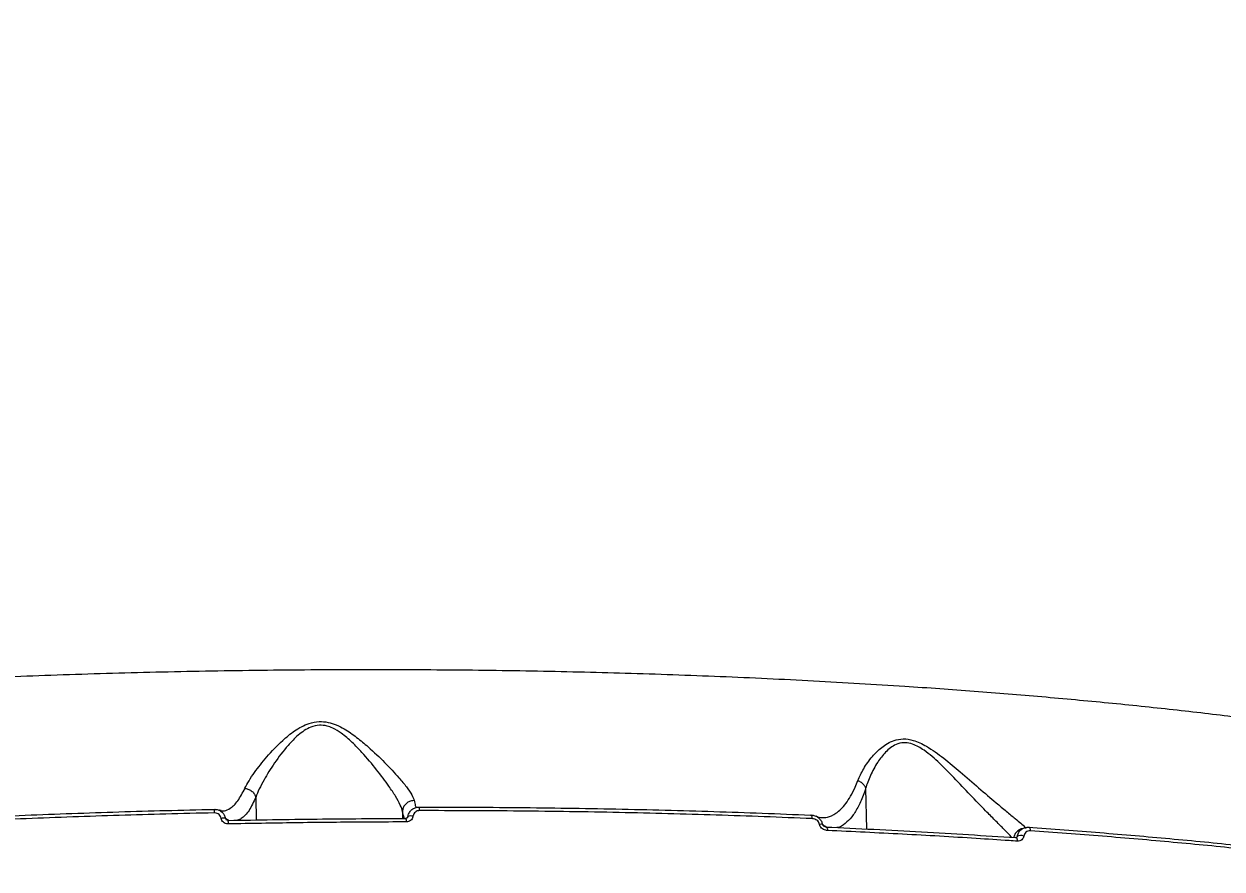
# Model space of a CAD drawing. Header units: millimetres. Extents: x -6523 to 7556, y -5559 to 6101.
# Drawn here: x -1349.4 to -1084.9, y 2517.3 to 2703.9 of the extents above; entities that cross this region are included whole.
import ezdxf

# ---------------------------------------------------------------- set-up
doc = ezdxf.new("R2010")
doc.units = ezdxf.units.MM
for name, color, linetype in [('DIKOM_ОБЪЕКТ', 7, 'Continuous'), ('DIKOM_РАЗМЕР_ЗОНА', 7, 'Continuous'), ('DIKOM_РАЗМЕР_ОБЪЕКТА', 7, 'Continuous')]:
    doc.layers.add(name, color=color, linetype=linetype)
doc.styles.add('style1', font='arial.ttf', dxfattribs={"width": 0.8})
doc.dimstyles.new('1-50', dxfattribs={"dimtxt": 300, "dimasz": 200, "dimexe": 100, "dimexo": 0, "dimgap": 100, "dimtad": 1, "dimtxsty": 'style1', "dimcen": 200, "dimclrd": 7, "dimclre": 7, "dimclrt": 7, "dimadec": 1, "dimazin": 2, "dimtfac": 1, "dimtmove": 0, "dimatfit": 2, "dimfxl": 0, "dimlwd": 25, "dimlwe": 18, "dimarcsym": 0})

# ---------------------------------------------------------------- blocks, each defined once
blk = doc.blocks.new('*D10')
at = {"layer": 'Defpoints', "color": 0, "transparency": 16777216}
for p in [(-1823.23, 4314.24), (3842.01, -3170.82), (6537.88, -3170.82)]:
    blk.add_point(p, dxfattribs=at)
at = {"layer": 'DIKOM_РАЗМЕР_ОБЪЕКТА', "color": 7, "lineweight": 18, "transparency": 16777216}
for p, q in [((-1823.23, 4314.24), (6637.88, 4314.24)), ((3842.01, -3170.82), (6637.88, -3170.82))]:
    blk.add_line(p, q, dxfattribs=at)
at = {"layer": 'DIKOM_РАЗМЕР_ОБЪЕКТА', "color": 7, "lineweight": 25, "transparency": 16777216}
blk.add_line((6537.88, 3914.24), (6537.88, -2770.82), dxfattribs=at)
at = {"layer": 'DIKOM_РАЗМЕР_ОБЪЕКТА', "color": 7, "transparency": 16777216}
for points in [[(6471.22, 3914.24), (6604.55, 3914.24), (6537.88, 4314.24)], [(6471.22, -2770.82), (6604.55, -2770.82), (6537.88, -3170.82)]]:
    blk.add_solid(points, dxfattribs=at)
at = {"layer": 'DIKOM_РАЗМЕР_ОБЪЕКТА', "color": 7, "transparency": 16777216, "insert": (6304.71, 207.11), "char_height": 300, "attachment_point": 5, "rotation": 90, "style": 'style1'}
blk.add_mtext('7500', dxfattribs=at)
blk = doc.blocks.new('*D13')
at = {"layer": 'Defpoints', "color": 0, "transparency": 16777216}
for p in [(-2358.18, 6101.03), (4341.71, -4605.15), (7455.88, -4605.15)]:
    blk.add_point(p, dxfattribs=at)
at = {"layer": 'DIKOM_РАЗМЕР_ЗОНА', "color": 7, "lineweight": 18, "transparency": 16777216}
for p, q in [((-2358.18, 6101.03), (7555.88, 6101.03)), ((4341.71, -4605.15), (7555.88, -4605.15))]:
    blk.add_line(p, q, dxfattribs=at)
at = {"layer": 'DIKOM_РАЗМЕР_ЗОНА', "color": 7, "lineweight": 25, "transparency": 16777216}
blk.add_line((7455.88, 5701.03), (7455.88, -4205.15), dxfattribs=at)
at = {"layer": 'DIKOM_РАЗМЕР_ЗОНА', "color": 7, "transparency": 16777216}
for points in [[(7389.22, 5701.03), (7522.55, 5701.03), (7455.88, 6101.03)], [(7389.22, -4205.15), (7522.55, -4205.15), (7455.88, -4605.15)]]:
    blk.add_solid(points, dxfattribs=at)
at = {"layer": 'DIKOM_РАЗМЕР_ЗОНА', "color": 7, "transparency": 16777216, "insert": (7222.71, 375.61), "char_height": 300, "attachment_point": 5, "rotation": 90, "style": 'style1'}
blk.add_mtext('10700', dxfattribs=at)

msp = doc.modelspace()

# ---------------------------------------------------------------- linework, layer by layer
at = {"layer": 'DIKOM_ОБЪЕКТ', "color": 7, "linetype": 'Continuous', "lineweight": 15}
for p, q in [((-1163.549, 2535.103), (-1163.339, 2526.16)), ((-1298.188, 2533.13), (-1298.071, 2528.163)), ((-1305.825, 2530.207), (-1305.737, 2530.208)), ((-1265.798, 2530.026), (-1265.762, 2528.5)), ((-1265.064, 2528.505), (-1265.043, 2528.524)), ((-1264.645, 2528.749), (-1264.585, 2528.911)), ((-1264.419, 2529.532), (-1264.419, 2529.532)), ((-1130.096, 2524.461), (-1130.058, 2524.566))]:
    msp.add_line(p, q, dxfattribs=at)
at = {"layer": 'DIKOM_ОБЪЕКТ', "color": 7, "linetype": 'Continuous', "lineweight": 15, "flags": 128}
for points in [[(-1307.394, 2530.512), (-1307.393, 2530.521), (-1307.39, 2530.495), (-1307.387, 2530.434), (-1307.384, 2530.341), (-1307.38, 2530.218), (-1307.375, 2530.071), (-1307.371, 2529.905), (-1307.367, 2529.725)], [(-1175.729, 2529.252), (-1175.669, 2529.262), (-1175.611, 2529.236), (-1175.556, 2529.175), (-1175.508, 2529.082), (-1175.467, 2528.96), (-1175.435, 2528.813), (-1175.413, 2528.646), (-1175.402, 2528.465)], [(-1172.26, 2526.628), (-1172.198, 2526.608), (-1172.14, 2526.551), (-1172.088, 2526.459), (-1172.043, 2526.336), (-1172.009, 2526.186), (-1171.986, 2526.014), (-1171.974, 2525.829)], [(-1127.637, 2526.558), (-1127.555, 2526.567), (-1127.476, 2526.54), (-1127.402, 2526.478), (-1127.337, 2526.385), (-1127.283, 2526.261), (-1127.241, 2526.114), (-1127.212, 2525.947), (-1127.199, 2525.766)], [(-1130.504, 2524.266), (-1130.421, 2524.284), (-1130.412, 2524.283)], [(-1130.412, 2524.283), (-1130.34, 2524.263), (-1130.264, 2524.205), (-1130.197, 2524.112), (-1130.14, 2523.988), (-1130.096, 2523.838), (-1130.067, 2523.666), (-1130.054, 2523.48)]]:
    msp.add_lwpolyline(points, dxfattribs=at)
at = {"layer": 'DIKOM_ОБЪЕКТ', "color": 7, "linetype": 'Continuous', "lineweight": 15}
for centre, radius, start, end in [((-1305.322, 2526.503), 2.072, 77.57818, 103.78832), ((-1266.458, 2527.927), 1.537, 352.53877, 22.88256), ((-1263.95, 2527.485), 1.561, 72.73576, 114.01939), ((-1263.127, 2530.452), 1.115, 348.51597, 30.30988), ((-1313.598, 2527.305), 9.362, 359.8843, 4.77803), ((-1173.382, 2525.4), 1.802, 80.71305, 100.72691), ((-1129.297, 2523.075), 1.673, 66.85438, 117.05316)]:
    msp.add_arc(centre, radius, start, end, dxfattribs=at)
for points, knots in [([(-970.155, 2488.389), (-970.244, 2491.753), (-970.501, 2501.507), (-971.121, 2517.618), (-972.099, 2536.702), (-973.335, 2555.731), (-974.825, 2574.7), (-976.57, 2593.605), (-978.567, 2612.441), (-980.818, 2631.202), (-983.321, 2649.885), (-986.076, 2668.483), (-989.083, 2686.992), (-992.339, 2705.408), (-995.845, 2723.725), (-999.599, 2741.939), (-1003.601, 2760.045), (-1007.85, 2778.038), (-1012.344, 2795.913), (-1017.082, 2813.667), (-1022.063, 2831.293), (-1027.286, 2848.789), (-1032.75, 2866.148), (-1038.452, 2883.367), (-1044.392, 2900.441), (-1050.567, 2917.365), (-1056.977, 2934.136), (-1063.619, 2950.748), (-1070.493, 2967.198), (-1077.595, 2983.48), (-1084.925, 2999.592), (-1092.48, 3015.528), (-1100.257, 3031.286), (-1108.26, 3046.856), (-1116.064, 3061.495), (-1121.287, 3070.865), (-1123.691, 3075.178)], [0, 0, 0, 0, 0.0157709, 0.0457301, 0.0756892, 0.1056487, 0.1356081, 0.1655671, 0.1955266, 0.2254857, 0.255445, 0.2854045, 0.3153635, 0.3453229, 0.3752819, 0.4052414, 0.4352006, 0.4651598, 0.4951188, 0.5250779, 0.555037, 0.5849959, 0.6149549, 0.644914, 0.674873, 0.7048319, 0.7347905, 0.7647493, 0.7947079, 0.8246665, 0.8546249, 0.8845834, 0.9145417, 0.9444999, 0.9744581, 1, 1, 1, 1]), ([(-1632.632, 2522.733), (-1629.122, 2523.75), (-1622.099, 2525.784), (-1610.611, 2528.739), (-1598.463, 2531.612), (-1585.443, 2534.427), (-1571.553, 2537.174), (-1556.794, 2539.841), (-1541.399, 2542.383), (-1524.946, 2544.862), (-1507.407, 2547.256), (-1488.784, 2549.542), (-1469.426, 2551.668), (-1449.372, 2553.617), (-1428.675, 2555.379), (-1407.815, 2556.911), (-1386.873, 2558.213), (-1365.923, 2559.291), (-1344.6, 2560.163), (-1322.963, 2560.817), (-1301.082, 2561.243), (-1279.458, 2561.432), (-1258.159, 2561.389), (-1237.246, 2561.124), (-1216.359, 2560.632), (-1195.574, 2559.905), (-1174.968, 2558.938), (-1156.309, 2557.832), (-1139.549, 2556.643), (-1124.555, 2555.422), (-1109.892, 2554.063), (-1095.615, 2552.573), (-1081.787, 2550.956), (-1068.409, 2549.211), (-1055.443, 2547.348), (-1047.215, 2546.003), (-1043.101, 2545.33)], [0, 0, 0, 0, 0.0277654, 0.055564, 0.0833623, 0.1111276, 0.1400314, 0.1689729, 0.1979143, 0.226818, 0.2582448, 0.2896959, 0.3211226, 0.3534673, 0.3858385, 0.4181831, 0.449506, 0.480853, 0.5121758, 0.5444126, 0.5766757, 0.6089124, 0.6401609, 0.6714336, 0.7026821, 0.7348412, 0.7670266, 0.7991856, 0.8241464, 0.849107, 0.874267, 0.8994269, 0.9244695, 0.9495121, 0.974756, 1, 1, 1, 1]), ([(-1300.595, 2535.152), (-1300.311, 2535.698), (-1299.74, 2536.797), (-1298.186, 2539.103), (-1295.821, 2542.113), (-1292.812, 2545.314), (-1290.115, 2547.558), (-1288.108, 2548.803), (-1286.325, 2549.593), (-1284.301, 2549.988), (-1282.229, 2549.79), (-1280.359, 2549.17), (-1278.206, 2548.064), (-1275.848, 2546.412), (-1272.822, 2543.874), (-1269.607, 2540.781), (-1266.807, 2537.787), (-1264.855, 2535.423), (-1263.646, 2533.697), (-1263.351, 2532.842), (-1263.213, 2532.441)], [0, 0, 0, 0, 0.0515644, 0.1038939, 0.193806, 0.2863973, 0.3436961, 0.3727581, 0.4024663, 0.4366778, 0.4671081, 0.496461, 0.5269702, 0.580376, 0.6349461, 0.7251655, 0.8181222, 0.8802014, 0.9438874, 1, 1, 1, 1]), ([(-1265.798, 2530.033), (-1265.798, 2530.034), (-1265.867, 2530.446), (-1266.239, 2531.482), (-1267.271, 2533.368), (-1268.995, 2535.953), (-1271.423, 2539.221), (-1274.227, 2542.534), (-1276.857, 2545.31), (-1279, 2547.162), (-1280.911, 2548.362), (-1282.546, 2548.987), (-1284.234, 2549.195), (-1286.002, 2548.759), (-1287.527, 2547.918), (-1289.253, 2546.573), (-1291.555, 2544.165), (-1294.14, 2540.749), (-1296.135, 2537.491), (-1297.446, 2534.98), (-1297.979, 2533.755), (-1298.19, 2533.158), (-1298.191, 2533.156)], [0, 0, 0, 0, 0.0000326, 0.0563889, 0.1204499, 0.1845951, 0.2781914, 0.3718631, 0.4258211, 0.4796219, 0.5152267, 0.536201, 0.5637553, 0.5949177, 0.6229096, 0.6510286, 0.70794, 0.8009142, 0.8939183, 0.9468927, 0.9998375, 1, 1, 1, 1]), ([(-1165.279, 2536.856), (-1164.889, 2537.728), (-1164.1, 2539.488), (-1162.284, 2542.028), (-1160.431, 2543.911), (-1158.767, 2545.08), (-1157.22, 2545.816), (-1155.284, 2546.186), (-1152.774, 2545.8), (-1150.371, 2544.639), (-1148.172, 2543.198), (-1145.646, 2541.293), (-1142.413, 2538.583), (-1138.523, 2535.192), (-1135.126, 2532.27), (-1132.442, 2530.025), (-1130.59, 2528.508), (-1129.23, 2527.386), (-1128.382, 2526.649), (-1128.202, 2526.387), (-1128.119, 2526.266)], [0, 0, 0, 0, 0.0753136, 0.1521187, 0.2131846, 0.2441325, 0.2756843, 0.3129808, 0.3506, 0.4012214, 0.437876, 0.4745843, 0.5507923, 0.6403393, 0.7326452, 0.7930004, 0.854939, 0.9047752, 0.9561046, 1, 1, 1, 1]), ([(-1131.302, 2524.316), (-1131.539, 2524.581), (-1132.021, 2525.121), (-1133.296, 2526.391), (-1134.975, 2528.07), (-1137.383, 2530.502), (-1140.4, 2533.664), (-1143.829, 2537.242), (-1147.141, 2540.68), (-1149.8, 2543.002), (-1151.879, 2544.341), (-1153.266, 2544.99), (-1154.375, 2545.22), (-1155.623, 2545.222), (-1156.818, 2544.914), (-1158.129, 2544.103), (-1159.544, 2542.812), (-1161.104, 2540.752), (-1162.588, 2538.027), (-1163.29, 2536.024), (-1163.55, 2535.115), (-1163.55, 2535.114)], [0, 0, 0, 0, 0.0510134, 0.104138, 0.1695481, 0.2350426, 0.3328738, 0.430822, 0.5095932, 0.5878536, 0.6130207, 0.6380927, 0.6681797, 0.6740458, 0.7099811, 0.7414819, 0.7731039, 0.8370902, 0.9184915, 0.9999145, 1, 1, 1, 1]), ([(-1173.438, 2528.707), (-1172.956, 2528.702), (-1171.826, 2528.69), (-1169.955, 2529.607), (-1168.24, 2531.256), (-1166.849, 2533.388), (-1165.973, 2535.101), (-1165.475, 2536.361), (-1165.279, 2536.856)], [0, 0, 0, 0, 0.1573262, 0.3689509, 0.6364835, 0.7738456, 0.9111866, 1, 1, 1, 1]), ([(-1165.279, 2536.856), (-1165.233, 2536.84), (-1164.915, 2536.725), (-1164.377, 2536.409), (-1163.803, 2535.812), (-1163.634, 2535.347), (-1163.55, 2535.114)], [0, 0, 0, 0, 0.054487, 0.3767656, 0.6884111, 1, 1, 1, 1]), ([(-1305.737, 2530.208), (-1305.527, 2530.199), (-1304.875, 2530.172), (-1303.656, 2530.781), (-1302.097, 2532.205), (-1301.1, 2534.161), (-1300.595, 2535.152)], [0, 0, 0, 0, 0.1095159, 0.3413687, 0.6664548, 1, 1, 1, 1]), ([(-1300.595, 2535.152), (-1300.566, 2535.149), (-1300.272, 2535.117), (-1299.703, 2534.959), (-1298.993, 2534.515), (-1298.434, 2533.891), (-1298.272, 2533.401), (-1298.191, 2533.156)], [0, 0, 0, 0, 0.02623463, 0.26308684, 0.50873378, 0.7543697, 1, 1, 1, 1]), ([(-1163.549, 2535.103), (-1163.729, 2534.578), (-1164.273, 2532.986), (-1165.289, 2530.795), (-1166.615, 2528.729), (-1168.12, 2527.282), (-1169.225, 2526.505), (-1169.873, 2526.49), (-1169.914, 2526.489)], [0, 0, 0, 0, 0.10376494, 0.31458456, 0.52614519, 0.73715215, 0.98371367, 1, 1, 1, 1]), ([(-1163.55, 2535.114), (-1163.55, 2535.113), (-1163.55, 2535.11), (-1163.549, 2535.106), (-1163.549, 2535.104), (-1163.549, 2535.103)], [0, 0, 0, 0, 0.3440435, 0.787346, 1, 1, 1, 1]), ([(-1298.188, 2533.13), (-1298.673, 2532.114), (-1299.655, 2530.056), (-1301.041, 2528.573), (-1301.921, 2528.21), (-1302.191, 2528.099)], [0, 0, 0, 0, 0.4031983, 0.8170393, 1, 1, 1, 1]), ([(-1298.191, 2533.156), (-1298.19, 2533.153), (-1298.189, 2533.144), (-1298.188, 2533.135), (-1298.188, 2533.13)], [0, 0, 0, 0, 0.40704487, 1, 1, 1, 1]), ([(-1263.213, 2532.441), (-1263.259, 2532.441), (-1263.465, 2532.441), (-1263.949, 2532.376), (-1264.63, 2532.105), (-1265.269, 2531.556), (-1265.707, 2530.839), (-1265.768, 2530.302), (-1265.798, 2530.033)], [0, 0, 0, 0, 0.0350349, 0.1552467, 0.3664169, 0.5776115, 0.7888277, 1, 1, 1, 1]), ([(-1263.213, 2532.441), (-1263.193, 2532.342), (-1263.091, 2531.836), (-1262.941, 2531.227), (-1262.812, 2530.995), (-1262.765, 2530.91)], [0, 0, 0, 0, 0.1337868, 0.6839699, 1, 1, 1, 1]), ([(-1307.367, 2529.725), (-1310.93, 2529.643), (-1321.351, 2529.403), (-1338.621, 2528.858), (-1359.176, 2528.021), (-1379.694, 2526.999), (-1393.262, 2526.155), (-1400.047, 2525.734)], [0, 0, 0, 0, 0.1144546, 0.3347653, 0.5550756, 0.7775378, 1, 1, 1, 1]), ([(-1399.866, 2526.533), (-1393.163, 2526.95), (-1379.756, 2527.784), (-1359.353, 2528.801), (-1338.779, 2529.641), (-1321.414, 2530.19), (-1310.949, 2530.43), (-1307.394, 2530.512)], [0, 0, 0, 0, 0.2203112, 0.4406217, 0.663084, 0.885546, 1, 1, 1, 1]), ([(-1307.394, 2530.512), (-1307.303, 2530.513), (-1306.934, 2530.514), (-1306.303, 2530.36), (-1305.614, 2529.925), (-1305.091, 2529.299), (-1304.948, 2528.785), (-1304.876, 2528.527)], [0, 0, 0, 0, 0.07808521, 0.31399124, 0.5432269, 0.77107789, 1, 1, 1, 1]), ([(-1305.816, 2528.516), (-1305.859, 2528.671), (-1305.946, 2528.98), (-1306.268, 2529.36), (-1306.693, 2529.625), (-1307.082, 2529.722), (-1307.31, 2529.724), (-1307.367, 2529.725)], [0, 0, 0, 0, 0.2263246, 0.4527127, 0.6824048, 0.9207716, 1, 1, 1, 1]), ([(-1305.824, 2530.255), (-1305.839, 2530.252), (-1305.924, 2530.24), (-1306.029, 2530.245), (-1306.239, 2530.353), (-1306.288, 2530.379)], [0, 0, 0, 0, 0.1430447, 0.7980295, 1, 1, 1, 1]), ([(-1304.236, 2527.286), (-1304.295, 2527.287), (-1304.527, 2527.289), (-1304.925, 2527.39), (-1305.357, 2527.661), (-1305.684, 2528.046), (-1305.772, 2528.359), (-1305.816, 2528.516)], [0, 0, 0, 0, 0.079592, 0.3195051, 0.5498026, 0.7748944, 1, 1, 1, 1]), ([(-1304.876, 2528.527), (-1304.862, 2528.48), (-1304.847, 2528.425), (-1304.788, 2528.325), (-1304.725, 2528.247), (-1304.65, 2528.204), (-1304.626, 2528.191)], [0, 0, 0, 0, 0.3340548, 0.3859087, 0.7998219, 1, 1, 1, 1]), ([(-1304.876, 2528.527), (-1304.853, 2528.513), (-1304.596, 2528.354), (-1304.34, 2528.204), (-1304.107, 2528.068)], [0, 0, 0, 0, 0.0895617, 1, 1, 1, 1]), ([(-1304.272, 2528.066), (-1297.731, 2528.184), (-1284.634, 2528.419), (-1271.592, 2528.476), (-1265.064, 2528.505)], [0, 0, 0, 0, 0.4994498, 1, 1, 1, 1]), ([(-1265.798, 2530.026), (-1265.798, 2530.028), (-1265.798, 2530.03), (-1265.798, 2530.032), (-1265.798, 2530.033)], [0, 0, 0, 0, 0.66019453, 1, 1, 1, 1]), ([(-1265.347, 2528.503), (-1265.381, 2528.564), (-1265.509, 2528.788), (-1265.661, 2529.381), (-1265.776, 2529.922), (-1265.798, 2530.026)], [0, 0, 0, 0, 0.22991612, 0.85160491, 1, 1, 1, 1]), ([(-1264.614, 2528.825), (-1264.618, 2528.806), (-1264.634, 2528.724), (-1264.734, 2528.623), (-1264.883, 2528.537), (-1264.996, 2528.53), (-1265.045, 2528.527)], [0, 0, 0, 0, 0.1052026, 0.47084, 0.7664389, 1, 1, 1, 1]), ([(-1263.487, 2528.976), (-1263.492, 2528.943), (-1263.522, 2528.749), (-1263.659, 2528.405), (-1263.989, 2528.031), (-1264.431, 2527.777), (-1264.767, 2527.744), (-1264.935, 2527.727)], [0, 0, 0, 0, 0.0478568, 0.2856133, 0.5236223, 0.761764, 1, 1, 1, 1]), ([(-1264.612, 2528.824), (-1264.604, 2528.842), (-1264.591, 2528.87), (-1264.587, 2528.9), (-1264.585, 2528.911)], [0, 0, 0, 0, 0.6471393, 1, 1, 1, 1]), ([(-1264.585, 2528.911), (-1264.577, 2528.967), (-1264.526, 2529.295), (-1264.296, 2529.872), (-1263.742, 2530.501), (-1263.004, 2530.929), (-1262.444, 2530.986), (-1262.164, 2531.015)], [0, 0, 0, 0, 0.04853, 0.2867805, 0.524702, 0.7622832, 1, 1, 1, 1]), ([(-1262.034, 2530.23), (-1262.202, 2530.213), (-1262.538, 2530.18), (-1262.981, 2529.926), (-1263.313, 2529.551), (-1263.451, 2529.206), (-1263.481, 2529.009), (-1263.487, 2528.976)], [0, 0, 0, 0, 0.2377938, 0.4754774, 0.7134475, 0.951515, 1, 1, 1, 1]), ([(-1262.164, 2531.015), (-1254.872, 2530.998), (-1240.287, 2530.963), (-1218.562, 2530.622), (-1196.975, 2530.084), (-1182.811, 2529.53), (-1175.729, 2529.252)], [0, 0, 0, 0, 0.2485951, 0.4971903, 0.7485951, 1, 1, 1, 1]), ([(-1175.402, 2528.465), (-1182.421, 2528.74), (-1196.457, 2529.29), (-1218.007, 2529.831), (-1239.86, 2530.178), (-1254.643, 2530.212), (-1262.034, 2530.23)], [0, 0, 0, 0, 0.2485952, 0.49719, 0.7485949, 1, 1, 1, 1]), ([(-1175.729, 2529.252), (-1175.539, 2529.24), (-1175.065, 2529.208), (-1174.37, 2528.945), (-1173.745, 2528.477), (-1173.286, 2527.883), (-1173.157, 2527.415), (-1173.091, 2527.178)], [0, 0, 0, 0, 0.15762872, 0.39316074, 0.59914258, 0.7966815, 1, 1, 1, 1]), ([(-1173.441, 2528.651), (-1173.472, 2528.649), (-1173.654, 2528.635), (-1173.963, 2528.705), (-1174.337, 2528.9), (-1174.466, 2528.967)], [0, 0, 0, 0, 0.119086, 0.695371, 1, 1, 1, 1]), ([(-1304.268, 2528.093), (-1304.316, 2528.092), (-1304.435, 2528.09), (-1304.567, 2528.133), (-1304.622, 2528.183), (-1304.628, 2528.188)], [0, 0, 0, 0, 0.3773699, 0.9374547, 1, 1, 1, 1]), ([(-1264.935, 2527.727), (-1265.598, 2527.725), (-1268.912, 2527.717), (-1277.105, 2527.676), (-1289.543, 2527.556), (-1299.337, 2527.376), (-1304.236, 2527.286)], [0, 0, 0, 0, 0.050769, 0.2538546, 0.6266987, 1, 1, 1, 1]), ([(-1173.717, 2527.171), (-1173.758, 2527.314), (-1173.841, 2527.601), (-1174.137, 2527.965), (-1174.537, 2528.256), (-1174.979, 2528.425), (-1175.28, 2528.454), (-1175.402, 2528.465)], [0, 0, 0, 0, 0.1920772, 0.3836057, 0.5902003, 0.8341023, 1, 1, 1, 1]), ([(-1171.974, 2525.829), (-1172.1, 2525.841), (-1172.413, 2525.872), (-1172.871, 2526.05), (-1173.285, 2526.354), (-1173.589, 2526.73), (-1173.674, 2527.024), (-1173.717, 2527.171)], [0, 0, 0, 0, 0.1655425, 0.4120666, 0.6200302, 0.8097124, 1, 1, 1, 1]), ([(-1173.091, 2527.178), (-1173.048, 2527.152), (-1172.728, 2526.953), (-1172.411, 2526.764), (-1172.136, 2526.6)], [0, 0, 0, 0, 0.1349101, 1, 1, 1, 1]), ([(-1173.091, 2527.178), (-1173.081, 2527.146), (-1173.064, 2527.091), (-1173.002, 2526.987), (-1172.908, 2526.882), (-1172.819, 2526.824), (-1172.777, 2526.796)], [0, 0, 0, 0, 0.1720285, 0.2958344, 0.6605987, 1, 1, 1, 1]), ([(-1172.258, 2526.647), (-1172.337, 2526.646), (-1172.511, 2526.645), (-1172.683, 2526.742), (-1172.777, 2526.795)], [0, 0, 0, 0, 0.4515631, 1, 1, 1, 1]), ([(-1172.324, 2526.61), (-1165.249, 2526.277), (-1151.079, 2525.61), (-1137.369, 2524.715), (-1130.504, 2524.266)], [0, 0, 0, 0, 0.4992721, 1, 1, 1, 1]), ([(-1128.883, 2526.225), (-1128.915, 2526.222), (-1129.227, 2526.2), (-1129.781, 2525.917), (-1130.404, 2525.362), (-1130.772, 2524.773), (-1130.82, 2524.391), (-1130.834, 2524.287)], [0, 0, 0, 0, 0.03316522, 0.31950927, 0.60588289, 0.89226839, 1, 1, 1, 1]), ([(-1130.058, 2524.566), (-1129.997, 2524.822), (-1129.864, 2525.371), (-1129.312, 2526.04), (-1128.537, 2526.502), (-1127.936, 2526.54), (-1127.637, 2526.558)], [0, 0, 0, 0, 0.2241425, 0.4807254, 0.7415147, 1, 1, 1, 1]), ([(-1127.637, 2526.558), (-1122.346, 2526.171), (-1111.764, 2525.396), (-1096.302, 2524.056), (-1081.133, 2522.598), (-1071.356, 2521.51), (-1066.467, 2520.966)], [0, 0, 0, 0, 0.2490974, 0.4981943, 0.7490975, 1, 1, 1, 1]), ([(-1130.054, 2523.48), (-1130.657, 2523.521), (-1133.672, 2523.727), (-1142.059, 2524.271), (-1155.361, 2525.052), (-1166.433, 2525.57), (-1171.974, 2525.829)], [0, 0, 0, 0, 0.044143, 0.2207212, 0.6100169, 1, 1, 1, 1]), ([(-1130.066, 2524.544), (-1130.068, 2524.527), (-1130.078, 2524.463), (-1130.128, 2524.386), (-1130.213, 2524.3), (-1130.341, 2524.29), (-1130.415, 2524.284)], [0, 0, 0, 0, 0.072611, 0.2622792, 0.5740134, 1, 1, 1, 1]), ([(-1128.64, 2524.614), (-1128.676, 2524.462), (-1128.755, 2524.138), (-1129.079, 2523.754), (-1129.529, 2523.499), (-1129.879, 2523.487), (-1130.054, 2523.48)], [0, 0, 0, 0, 0.2213763, 0.4744143, 0.7373144, 1, 1, 1, 1]), ([(-1129.939, 2525.044), (-1129.955, 2525.001), (-1129.976, 2524.942), (-1129.965, 2524.965), (-1129.962, 2524.971)], [0, 0, 0, 0, 0.7227943, 1, 1, 1, 1]), ([(-1127.199, 2525.766), (-1127.377, 2525.76), (-1127.733, 2525.748), (-1128.192, 2525.487), (-1128.523, 2525.097), (-1128.603, 2524.767), (-1128.64, 2524.614)], [0, 0, 0, 0, 0.2632563, 0.5266597, 0.7812758, 1, 1, 1, 1]), ([(-1065.889, 2520.162), (-1070.754, 2520.703), (-1080.483, 2521.786), (-1095.645, 2523.245), (-1111.175, 2524.593), (-1121.858, 2525.375), (-1127.199, 2525.766)], [0, 0, 0, 0, 0.2490973, 0.4981945, 0.7490969, 1, 1, 1, 1])]:
    msp.add_open_spline(points, degree=3, knots=knots, dxfattribs=at)

# ---------------------------------------------------------------- dimensions: what is measured, and where the dimension line sits
at = {"layer": 'DIKOM_РАЗМЕР_ЗОНА'}
dim = msp.add_linear_dim(base=(7455.882, -4605.145), p1=(-2358.182, 6101.03), p2=(4341.706, -4605.145), angle=90, text='10700', dimstyle='1-50', override={"dimasz": 400, "dimgap": 80}, dxfattribs=at)
dim.commit()
dim.dimension.update_dxf_attribs({"geometry": '*D13', "text_midpoint": (7455.882, 375.606), "dimtype": 160})
at = {"layer": 'DIKOM_РАЗМЕР_ОБЪЕКТА'}
dim = msp.add_linear_dim(base=(6537.882, -3170.823), p1=(-1823.231, 4314.242), p2=(3842.008, -3170.823), angle=90, text='7500', dimstyle='1-50', override={"dimasz": 400, "dimgap": 80}, dxfattribs=at)
dim.commit()
dim.dimension.update_dxf_attribs({"geometry": '*D10', "text_midpoint": (6537.882, 207.106), "dimtype": 160})

doc.saveas('drawing.dxf')
